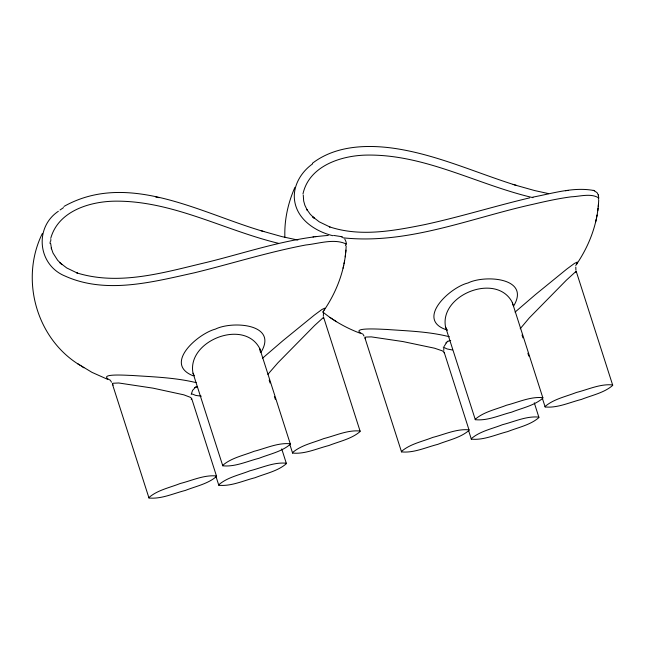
<?xml version="1.0" encoding="UTF-8"?>
<svg xmlns="http://www.w3.org/2000/svg" width="645" height="645" viewBox="0 0 645 645"><rect width="100%" height="100%" fill="white"/><g stroke="black" fill="none" stroke-linecap="round" stroke-linejoin="round"><path stroke-width="0.97" d="M303.263 195.08L303.674 200.99L304.867 205.255L307.262 210.197L306.859 209.512L310.221 214.196L314.558 218.494L312.478 216.631L319.299 221.856L329.974 227.008L329.401 226.798C360.079 237.086 393.152 230.902 424.023 224.758C459.571 217.115 494.312 206.231 529.69 197.862M322.887 311.986C336.472 292.677 345.325 269.675 346.155 245.955M575.735 265.474C589.119 246.229 597.899 223.412 598.705 199.845M50.052 243.512L50.181 241.778M575.792 267.014L575.904 270.174M50.713 241.19L50.858 239.472M345.228 256.831L345.502 254.251M345.672 252.526L345.93 250.115M597.778 210.73L598.052 208.15M598.221 206.416L598.479 204.005M302.965 193.96C308.979 166.12 340.697 155.663 366.078 155.098C424.741 153.905 477.147 184.639 533.004 197.676M323.476 311.954L323.355 316.276M343.075 268.215L343.696 265.321M343.987 263.845L344.567 261.104M595.625 222.106L596.238 219.211M596.536 217.736L597.117 214.995M191.226 394.321L192.589 390.37L195.258 387.556M50.737 238.368C58.171 211.165 89.526 201.538 114.842 201.159C172.344 200.514 223.831 230.136 278.535 243.334M520.184 328.765L529.231 317.969L566.447 280.107L576.154 271.263L575.88 272.424M42.385 233.425C19.761 278.995 36.201 338.738 79.948 365.207M294.934 187.316C287.968 203.054 284.187 220.324 284.897 237.562M323.435 318.308L323.532 317.356L314.663 325.443L277.922 362.78L267.885 374.334M444.139 346.421L446.606 342.39L446.034 342.882L447.807 341.455M444.123 352.912L443.913 351.912L442.107 350.767L434.496 348.195L402.956 341.568L371.278 336.875L365.675 337.069L364.909 337.762L365.578 338.851M324.161 310.189L324.757 308.173L321.887 309.519L314.236 315.179L282.792 340.786L262.515 358.217M576.711 264.087L577.307 262.064L574.437 263.418L566.786 269.07L535.342 294.676L515.065 312.115M260.878 352.452C278.672 323.726 232.313 320.686 215.438 329.103C198.096 333.546 163.016 363.853 193.097 375.777M513.428 306.343C531.222 277.624 484.863 274.577 467.988 282.994C449.742 287.283 414.38 320.21 447.598 330.159M598.254 199.063L598.745 198.184L598.286 194.919M345.365 245.455C347.292 243.907 345.728 240.795 344.761 239.069M58.34 211.286C34.032 227.564 37.853 264.982 65.048 276.044C106.151 294.58 152.68 281.97 194.548 272.762C231.716 263.676 268.288 252.042 305.923 244.963C318.904 243.633 334.094 238.239 346.18 244.012M312.559 163.911C300.57 172.384 291.903 187.292 294.878 202.272C298.353 220.437 316.026 231.579 332.836 235.715M312.341 163.346C334.884 145.947 365.376 144.456 392.555 148.108C435.552 154.091 475.276 172.578 516.395 185.438L513.146 184.414M191.194 399.36L191.646 398.441L190.46 397.352L183.833 394.837L153.034 388.153L118.728 382.985L112.931 383.251L112.367 384.001L113.238 385.138M60.009 210.012L63.532 207.609M63.992 206.416C128.17 170.401 201.063 213.398 263.845 231.547L260.596 230.523M450.71 340.471L447.17 341.423M197.596 386.782L194.621 387.524M532.617 197.177C552.596 193.46 573.413 186.671 593.819 190.509M328.297 235.433C286.904 238.497 247.325 252.364 207.271 262.225C165.072 272.158 119.849 286.203 76.852 272.9L77.424 273.117L66.749 267.965L59.929 262.733L62.009 264.595L57.671 260.306L53.003 253.033L51.269 247.954L51.495 248.817L50.705 243.641M565.56 190.799L566.237 190.71M567.632 190.525L568.334 190.436M313.01 236.908L313.688 236.82M315.091 236.634L315.784 236.546M195.693 386.911L197.031 386.782M333.699 235.425L341.269 236.618M201.296 396.199L195.709 395.401L191.509 393.74M452.33 349.977L447.074 348.953L443.228 347.083M343.035 237.811C408.398 244.794 470.753 217.913 533.52 204.175C545.976 201.24 558.505 198.523 571.196 196.822C580.04 196.483 590.909 192.976 598.729 197.91M297.837 240.053L282.05 236.659L263.531 231.45M548.629 193.637L534.6 190.549L516.081 185.341M159.202 197.701L155.63 196.935M196.112 382.622C174.972 377.535 153.05 376.874 131.435 375.422C129.589 375.584 94.863 372.705 110.666 380.429M449.372 336.755C428.804 331.482 407.342 330.966 386.25 329.418C385.267 329.571 346.163 326.475 363.216 334.32M594.061 190.606L597.117 192.702L598.391 195.185M341.519 236.715L342.519 237.142M593.271 190.307L594.609 190.815M340.721 236.417L342.06 236.917M360.273 333.28C346.776 328.232 334.013 321.154 322.855 312.019M107.723 379.389L91.929 372.334L77.481 363.578M330.03 317.469L332.498 319.106M333.763 319.928L336.416 321.686M81.214 366.029L83.866 367.795M612.669 384.936C600.431 383.638 588.135 389.524 576.34 392.483C565.867 396.651 553.66 399.013 545.049 406.535L545.138 406.947C557.377 408.253 569.672 402.359 581.468 399.408C591.933 395.232 604.147 392.87 612.75 385.355L576.203 271.295M542.848 397.683C530.617 396.385 518.314 402.27 506.527 405.221C496.053 409.398 483.839 411.76 475.236 419.282L475.325 419.693C487.556 421 499.859 415.106 511.646 412.155C522.119 407.979 534.334 405.616 542.937 398.102L512.307 302.449C496.69 272.021 439.156 294.854 445.566 327.071L475.325 419.693M538.873 417.122C526.634 415.823 514.339 421.709 502.544 424.668C492.079 428.844 479.864 431.199 471.261 438.721L471.342 439.14C483.581 440.438 495.876 434.553 507.671 431.594C518.145 427.417 530.351 425.055 538.954 417.541L534.286 402.811M469.06 429.868C456.821 428.57 444.526 434.456 432.731 437.415C422.265 441.591 410.051 443.945 401.448 451.468L401.529 451.887C413.768 453.185 426.063 447.291 437.858 444.341C448.323 440.164 460.538 437.802 469.141 430.288L444.195 352.339M360.12 431.045C347.881 429.739 335.585 435.633 323.79 438.584C313.317 442.76 301.11 445.123 292.507 452.637L292.588 453.056C304.827 454.354 317.122 448.469 328.918 445.518C339.383 441.341 351.598 438.979 360.2 431.457L323.653 317.405M290.306 443.792C278.068 442.486 265.772 448.38 253.977 451.331C243.504 455.507 231.297 457.869 222.686 465.384L222.775 465.803C235.014 467.101 247.309 461.215 259.105 458.256C269.57 454.088 281.784 451.726 290.387 444.203L259.758 348.558C244.141 318.13 186.607 340.955 193.016 373.173L222.775 465.803M286.324 463.231C274.085 461.933 261.789 467.819 249.994 470.769C239.529 474.946 227.314 477.308 218.711 484.83L218.8 485.242C231.031 486.548 243.334 480.654 255.122 477.703C265.595 473.527 277.802 471.164 286.412 463.642L281.736 448.92M216.51 475.978C204.272 474.672 191.976 480.565 180.181 483.516C169.716 487.693 157.501 490.055 148.898 497.577L148.979 497.988C161.218 499.286 173.513 493.401 185.309 490.45C195.782 486.274 207.988 483.911 216.591 476.389L191.646 398.441M363.417 335.102L364.078 336.085M110.867 381.203L111.529 382.195M446.872 329.732L445.566 327.071M194.322 375.833L193.016 373.173M522.023 334.997L522.95 337.875M527.876 353.226L528.803 356.105M542.364 398.312L545.138 406.947M468.584 430.546L471.342 439.14M364.917 337.891L401.529 451.887M269.167 380.139L270.086 383.017M274.407 396.449L275.326 399.328M289.815 444.421L292.588 453.056M216.035 476.647L218.8 485.242M112.367 384.001L148.979 497.988M512.307 302.449L512.888 304.972M259.758 348.558L260.459 352.38M443.776 348.219L443.792 350.437"/></g></svg>
